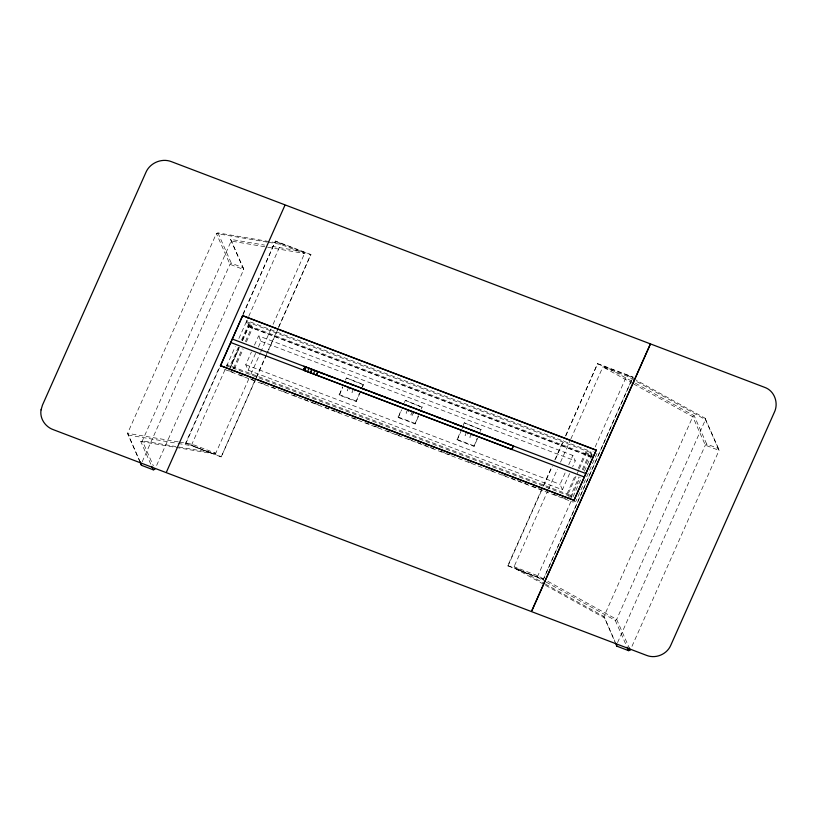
<?xml version="1.0" encoding="UTF-8"?>
<svg xmlns="http://www.w3.org/2000/svg" width="817" height="817" viewBox="0 0 817 817"><rect width="100%" height="100%" fill="white"/><g stroke="black" fill="none" stroke-linecap="round" stroke-linejoin="round"><path stroke-width="0.61" stroke-dasharray="4.08 3.06" d="M248.807 378.914L215.759 453.251L212.287 453.547L191.852 445.776L191.913 444.182L225.992 367.517M596.972 453.455L576.067 500.903M142.189 461.779L229.965 264.31L231.323 263.207L243.109 267.69L243.721 269.539L155.935 467.018M255.762 379.159L221.172 456.979L185.643 443.151L219.211 367.65M242.955 314.218L275.492 241.035L310.848 254.495L268.67 350.115M185.816 443.529L219.375 368.028M243.129 314.596L275.492 241.035M227.157 364.678L226.728 365.638L570.47 496.419L570.899 495.459L227.157 364.678L228.055 366.71M592.315 457.438L248.572 326.657L246.325 321.561L246.754 320.591L590.497 451.372L592.294 455.457M226.513 366.353L235.286 346.602M238.901 338.473L248.194 317.568M248.715 316.404L280.731 244.385L281.691 243.67L217.965 232.916L216.393 233.529L127.575 433.327L139.421 460.655M238.39 347.154L230.098 365.791L231.007 367.834M241.495 340.158L249.267 322.674L251.513 327.78L245.304 341.761M229.26 369.458L239.105 347.317M242.21 340.321L248.429 326.34L590.987 456.662M229.403 369.774L239.248 347.633M242.353 340.638L249.001 325.697L246.754 320.591M231.088 366.169L239.371 347.521M242.486 340.536L250.247 323.052L252.504 328.148L246.285 342.129M233.386 368.559L242.189 348.747M234.367 368.937L243.18 349.125M569.612 473.564L562.423 489.74L248.143 370.162L245.754 364.75L251.401 352.045M254.485 345.121L258.591 335.879L572.87 455.447L575.26 460.859L572.697 466.64M248.143 370.162L255.844 352.842M258.417 347.072L260.98 341.292L258.591 335.879M250.87 374.268L260.174 353.353M260.684 352.198L271.009 328.965M273.082 324.318L304.578 253.454L302.137 251.442L269.508 245.937M221.172 456.979L255.598 378.771M256.109 377.617L265.923 355.548M266.444 354.384L267.986 350.901M268.507 349.737L277.8 328.832M278.311 327.668L310.848 254.495M256.283 377.995L268.16 351.279M360.123 392.701L356.192 401.525L339.3 395.101L342.486 386.798M345.428 380.181L346.408 377.975L363.299 384.398L362.574 387.176M339.3 395.101L342.732 387.381M348.655 387.381L347.205 390.649L348.573 391.18L350.013 387.871M353.373 389.178L351.913 392.446L353.291 392.967L354.731 389.668M356.192 401.525L359.378 393.232M362.319 386.604L363.299 384.398M418.559 416.221L415.118 423.952L398.226 417.518L401.413 409.225M404.354 402.597L405.334 400.391L422.481 407.397L405.334 400.391M398.226 417.518L401.668 409.797M407.581 409.797L406.131 413.075L407.499 413.596L408.939 410.287M412.299 411.594L410.839 414.862L412.217 415.393L413.668 412.115M412.217 415.393L413.657 412.085M415.118 423.952L418.304 415.649M421.245 409.031L422.226 406.815M477.485 438.637L474.054 446.368L457.152 439.944L460.339 431.642M463.28 425.024L464.26 422.808L481.407 429.813L464.26 422.808M457.152 439.944L461.574 430.008M462.065 428.905L463.535 425.596M466.507 432.224L465.057 435.492L466.436 436.012L467.875 432.714M471.225 434.011L469.775 437.289L471.143 437.81L472.583 434.501M474.054 446.368L477.23 438.065M480.171 431.447L481.152 429.242M565.619 435.614L597.625 363.596L632.981 377.056L543.305 579.539L507.786 565.711L541.344 490.21M543.407 485.564L551.669 466.977M554.774 460.012L563.546 440.261M507.949 566.089L541.518 490.588M543.581 485.941L552.353 466.201M555.458 459.225L563.72 440.639M565.783 436.002L597.625 363.596M548.136 490.077L514.056 566.743L516.773 569.398L544.49 584.727M548.646 488.913L557.429 469.162M560.523 462.197L570.337 440.128M570.858 438.964L602.875 366.945L606.622 367.282L634.329 382.622M562.423 489.74L560.043 484.318L565.691 471.613M568.765 464.689L572.87 455.447M566.978 493.958L574.739 476.485M578.375 468.325L586.136 450.841L588.393 455.937L582.174 469.928M578.834 469.867L567.958 494.336L568.857 496.368M579.355 468.692L587.127 451.219L589.374 456.315L583.154 470.296M569.735 497.89L579.059 476.914M591.865 456.417L590.068 452.342L590.497 451.372M571.236 497.104L580.05 477.291M570.95 501.475L537.218 577.17L516.773 569.398M573.013 496.828L581.275 478.241M584.369 471.266L593.152 451.525M595.215 446.879L627.058 375.064L634.86 379.384M543.305 579.539L632.981 377.056M617.54 642.632L705.316 445.163L706.674 444.06L718.46 448.543L719.072 450.392L631.286 647.871M575.648 501.424L572.84 502.016L222.622 368.681M706.674 444.06L694.184 415.741L692.765 416.69L603.947 616.488L614.833 641.641M546.134 582.102L615.252 620.358L616.672 619.409L705.49 419.611L705.102 418.243L635.973 379.997M150.767 464.138L140.779 441.476L142.342 440.863L175.941 446.531M267.118 242.087L216.393 233.529L229.965 264.31L243.721 269.539L230.619 239.371L264.494 245.09M268.354 242.292L280.731 244.385L304.578 253.454L266.005 246.948M264.759 246.734L231.16 241.066L142.342 440.863L153.392 465.925M178.3 441.885L127.575 433.327L140.146 461.83M179.546 442.089L191.913 444.182L215.759 453.251L177.187 446.746M128.116 435.022L176.86 443.243M178.106 443.457L191.852 445.776M140.779 441.476L212.287 453.547M275.656 241.423L311.011 254.873M597.799 363.984L633.155 377.434M246.325 321.561L590.068 452.342M249.001 325.697L592.744 456.478M260.98 341.292L575.26 460.859M363.555 384.97L346.408 377.975M339.045 394.529L355.936 400.953M397.981 416.946L414.873 423.369M456.907 439.362L473.799 445.796M245.754 364.75L560.043 484.318M228.974 370.734L234.928 373.001M239.677 374.809L245.631 377.066M250.39 378.884L253.954 380.242M261.093 382.948L264.657 384.307M271.795 387.023L275.36 388.381M282.498 391.098L286.073 392.456M293.201 395.173L296.775 396.531M303.914 399.247L313.422 402.863M314.616 403.312L318.181 404.67M325.319 407.387L334.837 411.012M336.022 411.462L339.596 412.82M352.678 417.793L358.622 420.061M365.761 422.777L369.325 424.135M374.084 425.943L380.038 428.2M387.166 430.916L390.74 432.275M395.499 434.093L401.443 436.349M408.582 439.066L412.146 440.424M416.905 442.232L428.802 446.756M429.987 447.216L433.561 448.564M440.7 451.28L450.208 454.906M468.049 461.697L471.623 463.045M489.465 469.836L495.408 472.103M502.547 474.82L506.111 476.168M510.87 477.986L522.768 482.51M523.952 482.959L527.527 484.318M532.286 486.125L544.173 490.649M553.691 494.275L557.255 495.633M562.014 497.441L565.589 498.799M185.643 443.151L220.999 456.601M507.786 565.711L543.142 579.161M635.442 383.234L694.184 415.741M632.838 383.52L602.875 366.945L626.721 376.014L705.49 419.611L719.072 450.392L705.316 445.163L692.765 416.69L633.941 384.143M543.448 578.885L537.903 575.811L514.056 566.743L544.02 583.318M547.88 581.336L616.672 619.409L629.243 647.912M537.218 577.17L545.021 581.49M545.123 583.941L603.947 616.488L614.997 641.539M545.593 585.34L604.345 617.846M705.102 418.243L718.46 448.543M570.899 495.459L571.798 497.492M615.252 620.358L626.557 645.992M230.619 239.371L243.109 267.69M217.965 232.916L231.323 263.207"/><path stroke-width="1.23" d="M220.427 365.638L242.669 315.587L596.236 450.106L574.075 500.341L220.427 365.638L574.075 500.341M220.508 365.822L242.669 315.587M303.536 370.183L305.078 366.721M304.138 369.223L304.996 366.527L303.628 370.377M304.527 370.561L306.058 367.088L304.618 370.591M307.468 371.684L309.102 368.242M310.419 372.797L311.951 369.325L310.511 372.838M313.36 373.92L314.994 370.489M316.312 375.044L317.844 371.572M316.404 375.085L317.946 371.612M511.748 449.401L513.29 445.939L303.832 366.241M573.994 500.147L596.236 450.106M139.942 461.819L141.484 465.312L153.269 469.806L154.903 469.336M615.334 642.765L616.835 646.165L628.62 650.649L630.254 650.189L629.243 647.912M284.898 205.343L166.576 471.777M242.751 315.781L596.318 450.3M320.632 372.797L324.196 374.155M327.77 375.514L331.334 376.872M344.427 381.845L348.001 383.204M350.381 384.113L352.76 385.021M361.083 388.187L365.842 389.995M374.176 393.161L376.555 394.07M378.935 394.979L382.499 396.337M384.878 397.236L387.258 398.145M395.591 401.31L400.35 403.128M402.73 404.027L406.294 405.385M408.674 406.294L411.053 407.203M419.387 410.369L424.146 412.177M437.228 417.16L440.802 418.518M453.884 423.492L457.459 424.85M459.838 425.759L462.218 426.658M470.541 429.834L475.3 431.642M477.679 432.55L481.254 433.909M483.633 434.807L486.013 435.716M494.336 438.882L499.095 440.7M507.428 443.866L509.808 444.765M303.485 370.162L511.81 449.421M585.973 473.584L232.406 339.065M584.431 477.046L230.864 342.537M627.078 647.156L628.62 650.649M513.372 446.123L511.84 449.595M151.768 466.405L153.269 469.806M140.146 461.83L141.484 465.312M616.498 644.96L616.835 646.165M41.064 409.848C39.512 418.498 45.395 427.015 53.534 429.752L646.737 655.438C655.745 658.982 666.876 654.315 670.706 645.43L774.24 412.524C778.907 403.271 774.618 390.751 764.569 387.319L171.366 161.633C161.827 157.885 150.042 162.828 145.988 172.224L42.453 405.13L41.064 409.848M650.25 344.345L531.836 610.738L650.25 344.345"/></g></svg>
